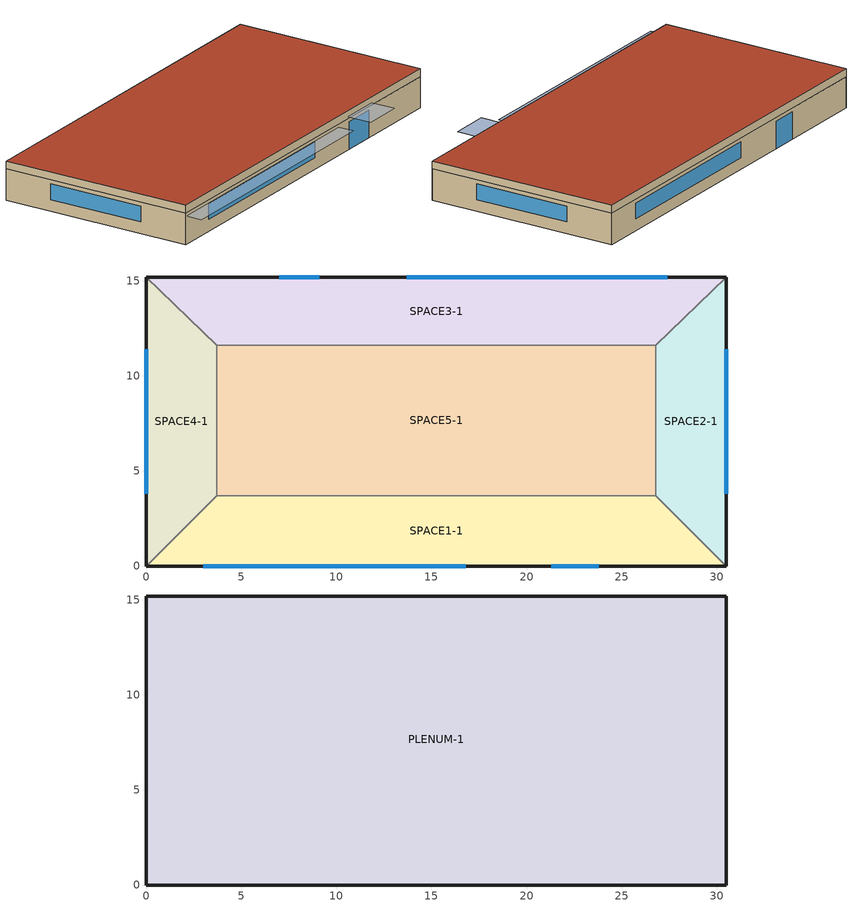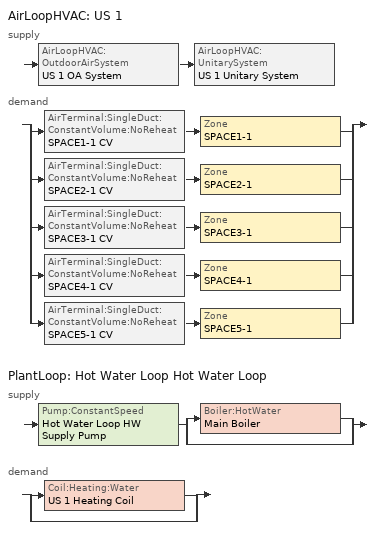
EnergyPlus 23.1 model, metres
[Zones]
SPACE3-1
 floor ground (FLOOR-SLAB-1): 26.8,11.6 3.7,11.6 0,15.2 30.5,15.2 z0
 wall outside (WALL-1): 30.5,15.2 0,15.2 z0:2.4
 wall to SPACE2-1 (INT-WALL-1): 26.8,11.6 30.5,15.2 z0:2.4
 wall to SPACE4-1 (INT-WALL-1): 0,15.2 3.7,11.6 z0:2.4
 wall to SPACE5-1 (INT-WALL-1): 3.7,11.6 26.8,11.6 z0:2.4
 window (Sgl Grey 3mm): 9.1,15.2 7,15.2 z0:2.1
 window (Dbl Clr 3mm/13mm Air): 27.4,15.2 13.7,15.2 z0.9:2.1
SPACE1-1
 floor ground (FLOOR-SLAB-1): 26.8,3.7 30.5,0 0,0 3.7,3.7 z0
 wall outside (WALL-1): 0,0 30.5,0 z0:2.4
 wall to SPACE2-1 (INT-WALL-1): 30.5,0 26.8,3.7 z0:2.4
 wall to SPACE4-1 (INT-WALL-1): 3.7,3.7 0,0 z0:2.4
 wall to SPACE5-1 (INT-WALL-1): 26.8,3.7 3.7,3.7 z0:2.4
 window (Sgl Grey 3mm): 21.3,0 23.8,0 z0:2.1
 window (Dbl Clr 3mm/13mm Air): 3,0 16.8,0 z0.9:2.1
SPACE2-1
 floor ground (FLOOR-SLAB-1): 26.8,11.6 30.5,15.2 30.5,0 26.8,3.7 z0
 wall outside (WALL-1): 30.5,0 30.5,15.2 z0:2.4
 wall to SPACE5-1 (INT-WALL-1): 26.8,11.6 26.8,3.7 z0:2.4
 window (Dbl Clr 3mm/13mm Air): 30.5,3.8 30.5,11.4 z0.9:2.1
SPACE4-1
 floor ground (FLOOR-SLAB-1): 3.7,3.7 0,0 0,15.2 3.7,11.6 z0
 wall outside (WALL-1): 0,15.2 0,0 z0:2.4
 wall to SPACE5-1 (INT-WALL-1): 3.7,3.7 3.7,11.6 z0:2.4
 window (Dbl Clr 3mm/13mm Air): 0,11.4 0,3.8 z0.9:2.1
SPACE5-1
 floor ground (FLOOR-SLAB-1): 26.8,11.6 26.8,3.7 3.7,3.7 3.7,11.6 z0
PLENUM-1
 floor to SPACE1-1 (CLNG-1): 26.8,3.7 30.5,0 0,0 3.7,3.7 z2.4
 floor to SPACE2-1 (CLNG-1): 26.8,11.6 30.5,15.2 30.5,0 26.8,3.7 z2.4
 floor to SPACE3-1 (CLNG-1): 26.8,11.6 3.7,11.6 0,15.2 30.5,15.2 z2.4
 floor to SPACE4-1 (CLNG-1): 3.7,3.7 0,0 0,15.2 3.7,11.6 z2.4
 floor to SPACE5-1 (CLNG-1): 26.8,11.6 26.8,3.7 3.7,3.7 3.7,11.6 z2.4
 wall outside (WALL-1): 30.5,15.2 0,15.2 0,0 30.5,0 30.5,15.2 z2.4:3
 roof outside (ROOF-1): 0,15.2 0,0 30.5,0 30.5,15.2 z3
shading: 0,-1.3 0,0 19.8,0 19.8,-1.3 z2.2; 21,-2 21,0 24.1,0 24.1,-2 z2.6
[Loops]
AirLoopHVAC 'US 1'
 supply: AirLoopHVAC:OutdoorAirSystem 'US 1 OA System' > AirLoopHVAC:UnitarySystem 'US 1 Unitary System'
 demand: split
  | AirTerminal:SingleDuct:ConstantVolume:NoReheat 'SPACE1-1 CV' > Zone 'SPACE1-1'
  | AirTerminal:SingleDuct:ConstantVolume:NoReheat 'SPACE2-1 CV' > Zone 'SPACE2-1'
  | AirTerminal:SingleDuct:ConstantVolume:NoReheat 'SPACE3-1 CV' > Zone 'SPACE3-1'
  | AirTerminal:SingleDuct:ConstantVolume:NoReheat 'SPACE4-1 CV' > Zone 'SPACE4-1'
  | AirTerminal:SingleDuct:ConstantVolume:NoReheat 'SPACE5-1 CV' > Zone 'SPACE5-1'
PlantLoop 'Hot Water Loop Hot Water Loop'
 supply: Pump:ConstantSpeed 'Hot Water Loop HW Supply Pump' > split
  | Boiler:HotWater 'Main Boiler'
  | bypass
 demand: split
  | Coil:Heating:Water 'US 1 Heating Coil'
  | bypass
[Building]
Building: Loads convergence tolerance value=0.04; Maximum number of warmup days=25; Minimum number of warmup days=6; North axis=30; Solar distribution=FullExterior; Temperature convergence tolerance value=0.4; Terrain=City
[Site:GroundTemperature:BuildingSurface]
21.5, 21.4, 21.5, 21.5, 22, 22.9, 23, 23.1, 23.1, 22.2, 21.7, 21.6
[Site:Location]
CHICAGO_IL_USA TMY2-94846: Elevation=190; Latitude=41.78; Longitude=-87.75; Time zone=-6
[SizingPeriod:DesignDay] Barometric pressure=99063; Day of month=21; Daylight saving time indicator=No; Humidity condition type=WetBulb; Rain indicator=No; Snow indicator=No; Solar model indicator=ASHRAEClearSky
Name | Daily dry bulb temperature range | Day type | Maximum dry bulb temperature | Month | Sky clearness | Wetbulb or dewpoint at maximum dry bulb | Wind direction | Wind speed
CHICAGO_IL_USA Annual Cooling 1% Design Conditions DB/MCWB | 10.7 | SummerDesignDay | 31.5 | 7 | 1 | 23 | 230 | 5.3
CHICAGO_IL_USA Annual Heating 99% Design Conditions DB | 0 | WinterDesignDay | -17.3 | 1 | 0 | -17.3 | 270 | 4.9
[Construction]
CLNG-1: MAT-CLNG-1
Dbl Clr 3mm/13mm Air: CLEAR 3MM, AIR 13MM, CLEAR 3MM
FLOOR-SLAB-1: CC03
INT-WALL-1: GP02, AL21, GP02
ROOF-1: RG01, BR01, IN46, WD01
Sgl Grey 3mm: GREY 3MM
WALL-1: WD01, PW03, IN02, GP01
[Material] Thermal absorptance=0.9
Name | Conductivity | Density | Roughness | Solar absorptance | Specific heat | Thickness | Visible absorptance
BR01 | 0.162 | 1121 | VeryRough | 0.7 | 1464 | 0.0095 | 0.7
CC03 | 1.31 | 2243 | MediumRough | 0.65 | 837 | 0.1016 | 0.65
GP01 | 0.16 | 801 | MediumSmooth | 0.75 | 837 | 0.0127 | 0.75
GP02 | 0.16 | 801 | MediumSmooth | 0.75 | 837 | 0.0159 | 0.75
IN02 | 0.043 | 10 | Rough | 0.75 | 837 | 0.0901 | 0.75
IN46 | 0.023 | 24 | VeryRough | 0.5 | 1590 | 0.0762 | 0.5
PW03 | 0.115 | 545 | MediumSmooth | 0.78 | 1213 | 0.0127 | 0.78
RG01 | 1.442 | 881 | Rough | 0.65 | 1674 | 0.0127 | 0.65
WD01 | 0.115 | 513 | MediumSmooth | 0.78 | 1381 | 0.0191 | 0.78
[Material:AirGap]
AL21: Thermal resistance=0.157
[Material:NoMass]
MAT-CLNG-1: Roughness=Rough; Solar absorptance=0.65; Thermal absorptance=0.65; Thermal resistance=0.652259; Visible absorptance=0.65
[WindowMaterial:Gas]
AIR 13MM: Gas type=Air; Thickness=0.0127
[WindowMaterial:Glazing] Back side infrared hemispherical emissivity=0.84; Conductivity=0.9; Front side infrared hemispherical emissivity=0.84; Infrared transmittance at normal incidence=0; Optical data type=SpectralAverage; Thickness=0.003
Name | Back side solar reflectance at normal incidence | Back side visible reflectance at normal incidence | Front side solar reflectance at normal incidence | Front side visible reflectance at normal incidence | Solar transmittance at normal incidence | Visible transmittance at normal incidence
CLEAR 3MM | 0.075 | 0.081 | 0.075 | 0.081 | 0.837 | 0.898
GREY 3MM | 0.061 | 0.061 | 0.061 | 0.061 | 0.626 | 0.611
[AirLoopHVAC]
US 1: Design supply air flow rate=Autosize
[AirLoopHVAC:ReturnPlenum]
US 1 Return Plenum: Zone=PLENUM-1
[AirLoopHVAC:UnitarySystem]
US 1 Unitary System: Control type=SetPoint; Cooling supply air flow rate=Autosize; Cooling supply air flow rate method=SupplyAirFlowRate; Dehumidification control type=None; Dx heating coil sizing ratio=1; Fan placement=BlowThrough; Heating coil=US 1 Heating Coil; Heating supply air flow rate=Autosize; Heating supply air flow rate method=SupplyAirFlowRate; Latent load control=SensibleOnlyLoadControl; Maximum outdoor dry bulb temperature for supplemental heater operation=21; Maximum supply air temperature=Autosize; No load supply air flow rate=Autosize; No load supply air flow rate method=SupplyAirFlowRate; Supply air fan operating mode schedule=FanAvailSched; Supply fan=US 1 Supply Fan
[AirTerminal:SingleDuct:ConstantVolume:NoReheat] Maximum air flow rate=Autosize
SPACE1-1 CV; SPACE2-1 CV; SPACE3-1 CV; SPACE4-1 CV; SPACE5-1 CV
[AvailabilityManager:Scheduled]
US 1 Availability: Schedule=FanAvailSched
[Boiler:HotWater]
Main Boiler: Boiler flow mode=ConstantFlow; Design water flow rate=Autosize; Efficiency curve temperature evaluation variable=LeavingBoiler; Fuel type=NaturalGas; Maximum part load ratio=1.1; Minimum part load ratio=0; Nominal capacity=Autosize; Nominal thermal efficiency=0.8; Normalized boiler efficiency curve=Main Boiler Efficiency Curve; Optimum part load ratio=1; Parasitic electric load=0; Sizing factor=1; Water outlet upper temperature limit=100
[Coil:Heating:Water]
US 1 Heating Coil: Availability schedule=FanAvailSched; Maximum water flow rate=Autosize; Performance input method=UFactorTimesAreaAndDesignWaterFlowRate; Rated capacity=Autosize; Rated inlet air temperature=16.6; Rated inlet water temperature=82.2; Rated outlet air temperature=32.2; Rated outlet water temperature=71.1; Rated ratio for air and water convection=0.5; U factor times area value=200
[Controller:OutdoorAir]
US 1 OA Controller: Economizer control action type=ModulateFlow; Economizer control type=NoEconomizer; Lockout type=NoLockout; Maximum outdoor air flow rate=Autosize; Minimum limit type=FixedMinimum; Minimum outdoor air flow rate=Autosize; Minimum outdoor air schedule=Min OA Sched
[DesignSpecification:OutdoorAir] Outdoor air flow per person=0.00944; Outdoor air flow per zone=0; Outdoor air flow per zone floor area=0; Outdoor air method=Flow/Person
SZ DSOA SPACE1-1; SZ DSOA SPACE2-1; SZ DSOA SPACE3-1; SZ DSOA SPACE4-1; SZ DSOA SPACE5-1
[DesignSpecification:ZoneAirDistribution] Zone air distribution effectiveness in cooling mode=1; Zone air distribution effectiveness in heating mode=1
SZ DSZAD SPACE1-1; SZ DSZAD SPACE2-1; SZ DSZAD SPACE3-1; SZ DSZAD SPACE4-1; SZ DSZAD SPACE5-1
[Fan:OnOff]
US 1 Supply Fan: Availability schedule=FanAvailSched; Fan total efficiency=0.7; Maximum flow rate=Autosize; Motor efficiency=0.9; Motor in airstream fraction=1; Pressure rise=600
[People] Activity level schedule=ActSchd; Fraction radiant=0.3; Number of people calculation method=People; Number of people schedule=OCCUPY-1
Name | Number of people | Zone or zonelist or space or spacelist
SPACE1-1 People 1 | 50 | SPACE1-1
SPACE2-1 People 1 | 20 | SPACE2-1
SPACE3-1 People 1 | 20 | SPACE3-1
SPACE4-1 People 1 | 20 | SPACE4-1
SPACE5-1 People 1 | 20 | SPACE5-1
[PlantEquipmentList]
Hot Water Loop All Equipment: Main Boiler, Boiler:HotWater
[PlantEquipmentOperation:HeatingLoad]
Hot Water Loop Operation All Hours: Load range 1 lower limit=0; Load range 1 upper limit=1e+15; Range 1 equipment list=Hot Water Loop All Equipment
[PlantEquipmentOperationSchemes]
Hot Water Loop Operation: Control scheme 1=Hot Water Loop Operation All Hours; Control scheme 1 schedule=HVACTemplate-Always 1
[PlantLoop]
Hot Water Loop Hot Water Loop: Fluid type=Water; Load distribution scheme=SequentialLoad; Maximum loop flow rate=Autosize; Maximum loop temperature=100; Minimum loop flow rate=0; Minimum loop temperature=10; Plant equipment operation scheme=Hot Water Loop Operation; Plant loop demand calculation scheme=SingleSetpoint; Plant loop volume=Autocalculate
[Pump:ConstantSpeed]
Hot Water Loop HW Supply Pump: Design flow rate=Autosize; Design power consumption=Autosize; Design pump head=179352; Fraction of motor inefficiencies to fluid stream=0; Motor efficiency=0.9; Pump control type=Intermittent
[SetpointManager:MixedAir]
US 1 Cooling Coil Air Temp Manager: Control variable=Temperature; Setpoint node or nodelist=US 1 Mixed Air Outlet
[SetpointManager:Scheduled]
Hot Water Loop HW Temp Manager: Control variable=Temperature; Schedule=HotWater-SetP; Setpoint node or nodelist=Hot Water Loop HW Supply Setpoint Nodes
[SetpointManager:SingleZone:Cooling]
US 1 Economizer Supply Air Temp Manager: Control variable=Temperature; Control zone=SPACE1-1; Maximum supply air temperature=45; Minimum supply air temperature=13; Setpoint node or nodelist=US 1 Heating Coil Outlet
[Sizing:Plant]
Hot Water Loop Hot Water Loop: Design loop exit temperature=82; Loop design temperature difference=11; Loop type=Heating
[Sizing:System]
US 1: 100 outdoor air in cooling=No; 100 outdoor air in heating=No; Central cooling capacity control method=OnOff; Central cooling design supply air humidity ratio=0.008; Central cooling design supply air temperature=12.8; Central heating design supply air humidity ratio=0.008; Central heating design supply air temperature=50; Central heating maximum system air flow ratio=1; Cooling design capacity=Autosize; Cooling design capacity method=CoolingDesignCapacity; Cooling supply air flow rate=0; Cooling supply air flow rate method=DesignDay; Design outdoor air flow rate=Autosize; Heating design capacity=Autosize; Heating design capacity method=HeatingDesignCapacity; Heating supply air flow rate=0; Heating supply air flow rate method=DesignDay; Precool design humidity ratio=0.008; Precool design temperature=11; Preheat design humidity ratio=0.008; Preheat design temperature=7; System outdoor air method=ZoneSum; Type of load to size on=Sensible; Type of zone sum to use=NonCoincident; Zone maximum outdoor air fraction=1
[Sizing:Zone] Cooling design air flow method=DesignDay; Cooling design air flow rate=0; Cooling minimum air flow fraction=0; Heating design air flow method=DesignDay; Zone cooling design supply air humidity ratio=0.008; Zone cooling design supply air temperature=12.8; Zone cooling design supply air temperature difference=11.11; Zone cooling design supply air temperature input method=SupplyAirTemperature; Zone heating design supply air humidity ratio=0.008; Zone heating design supply air temperature=50; Zone heating design supply air temperature difference=30; Zone heating design supply air temperature input method=SupplyAirTemperature
Name | Design specification outdoor air object | Design specification zone air distribution object | Heating design air flow rate | Heating maximum air flow fraction
SPACE1-1 | SZ DSOA SPACE1-1 | SZ DSZAD SPACE1-1 | 1 | 1
SPACE2-1 | SZ DSOA SPACE2-1 | SZ DSZAD SPACE2-1 | 0 | 0
SPACE3-1 | SZ DSOA SPACE3-1 | SZ DSZAD SPACE3-1 | 0 | 0
SPACE4-1 | SZ DSOA SPACE4-1 | SZ DSZAD SPACE4-1 | 0 | 0
SPACE5-1 | SZ DSOA SPACE5-1 | SZ DSZAD SPACE5-1 | 0 | 0
[Zone] Multiplier=1; Type=1
Name | Ceiling height | Volume
PLENUM-1 | 0.6096 | 283.2
SPACE1-1; SPACE3-1 | 2.4384 | 239.247
SPACE2-1; SPACE4-1 | 2.4384 | 103.311
SPACE5-1 | 2.4384 | 447.683
[Zone equipment]
SPACE1-1: SPACE1-1 CV
SPACE2-1: SPACE2-1 CV
SPACE3-1: SPACE3-1 CV
SPACE4-1: SPACE4-1 CV
SPACE5-1: SPACE5-1 CV
[ZoneInfiltration:DesignFlowRate] Constant term coefficient=0; Design flow rate calculation method=Flow/Zone; Schedule=INFIL-SCH; Temperature term coefficient=0; Velocity squared term coefficient=0; Velocity term coefficient=0.2237
Name | Design flow rate | Zone or zonelist or space or spacelist
SPACE1-1 Infil 1 | 0.0167 | SPACE1-1
SPACE2-1 Infil 1 | 0.00717 | SPACE2-1
SPACE3-1 Infil 1 | 0.0167 | SPACE3-1
SPACE4-1 Infil 1 | 0.00717 | SPACE4-1
SPACE5-1 Infil 1 | 0.031089 | SPACE5-1
[Curve:Quadratic]
Main Boiler Efficiency Curve: Maximum value of x=1; Minimum value of x=0; Coefficient1 constant=0.97; Coefficient2 x=0.0633; Coefficient3 x 2=-0.0333
[Schedule:Compact]
ActSchd: Through: 12/31, For: AllDays, Until: 24:00, 117.24
FanAvailSched; HVACTemplate-Always 1; INFIL-SCH: Through: 12/31, For: AllDays, Until: 24:00, 1
Min OA Sched: Through: 12/31, For: AllDays, Until: 24:00, 0.5
OCCUPY-1: Through: 12/31, For: Alldays, Until: 24:00, 1
HotWater-SetP: Through: 12/31, For: Alldays, Until: 24:00, 80
